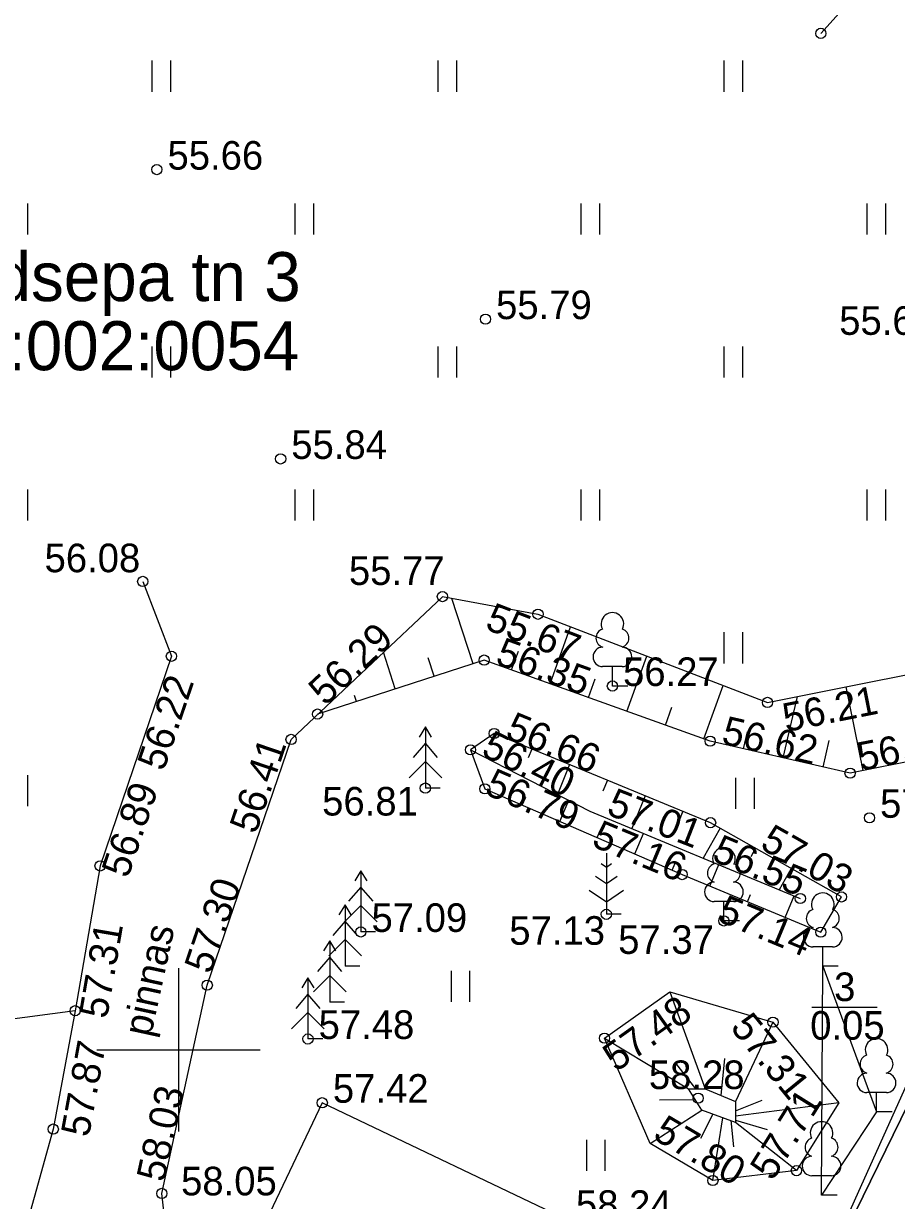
# Model space of a CAD drawing. Extents: x 640971 to 641161, y 6456707 to 6456846.
# Drawn here: x 641046.21 to 641067.58, y 6456746.31 to 6456775.13 of the extents above; entities that cross this region are included whole.
import ezdxf

# ---------------------------------------------------------------- set-up
doc = ezdxf.new("R2010")
doc.units = 0
for name, color, linetype in [('AED', 7, 'Continuous'), ('HALJASTUS', 7, 'Continuous'), ('HOONE', 7, 'Continuous'), ('KORGUS', 7, 'Continuous'), ('PIIR', 7, 'Continuous'), ('PUU', 7, 'Continuous'), ('RELJEEF', 7, 'Continuous'), ('TEE', 7, 'Continuous'), ('VORK', 7, 'Continuous')]:
    doc.layers.add(name, color=color, linetype=linetype)

msp = doc.modelspace()

# ---------------------------------------------------------------- linework, layer by layer
at = {"layer": 'AED'}
msp.add_lwpolyline([(641063.376, 6456739.24), (641067.788, 6456749.061), (641074.205, 6456762.168), (641078.019, 6456769.753), (641079.896, 6456773.292), (641086.747, 6456787.488), (641090.166, 6456794.667), (641093.266, 6456795.586), (641102.966, 6456793.166)], dxfattribs=at)
at = {"layer": 'HALJASTUS'}
for p, q in [((641049.351, 6456774.226), (641049.351, 6456773.465)), ((641049.806, 6456774.226), (641049.806, 6456773.465)), ((641056.351, 6456774.226), (641056.351, 6456773.465)), ((641056.806, 6456774.226), (641056.806, 6456773.465)), ((641063.351, 6456774.226), (641063.351, 6456773.465)), ((641063.806, 6456774.226), (641063.806, 6456773.465)), ((641046.306, 6456770.726), (641046.306, 6456769.965)), ((641052.851, 6456770.726), (641052.851, 6456769.965)), ((641053.306, 6456770.726), (641053.306, 6456769.965)), ((641059.851, 6456770.726), (641059.851, 6456769.965)), ((641060.306, 6456770.726), (641060.306, 6456769.965)), ((641066.851, 6456770.726), (641066.851, 6456769.965)), ((641067.306, 6456770.726), (641067.306, 6456769.965)), ((641049.351, 6456767.226), (641049.351, 6456766.465)), ((641049.806, 6456767.226), (641049.806, 6456766.465)), ((641056.351, 6456767.226), (641056.351, 6456766.465)), ((641056.806, 6456767.226), (641056.806, 6456766.465)), ((641063.351, 6456767.226), (641063.351, 6456766.465)), ((641063.806, 6456767.226), (641063.806, 6456766.465)), ((641046.306, 6456763.726), (641046.306, 6456762.965)), ((641052.851, 6456763.726), (641052.851, 6456762.965)), ((641053.306, 6456763.726), (641053.306, 6456762.965)), ((641059.851, 6456763.726), (641059.851, 6456762.965)), ((641060.306, 6456763.726), (641060.306, 6456762.965)), ((641066.851, 6456763.726), (641066.851, 6456762.965)), ((641067.306, 6456763.726), (641067.306, 6456762.965)), ((641063.351, 6456760.226), (641063.351, 6456759.465)), ((641063.806, 6456760.226), (641063.806, 6456759.465)), ((641046.306, 6456756.726), (641046.306, 6456755.965)), ((641063.636, 6456756.665), (641063.636, 6456755.904)), ((641064.091, 6456756.665), (641064.091, 6456755.904)), ((641056.672, 6456751.939), (641056.672, 6456751.178)), ((641057.127, 6456751.939), (641057.127, 6456751.178)), ((641059.985, 6456747.799), (641059.985, 6456747.038)), ((641060.44, 6456747.799), (641060.44, 6456747.038))]:
    msp.add_line(p, q, dxfattribs=at)
msp.add_lwpolyline([(641065.772, 6456752.047), (641067.088, 6456748.479), (641065.742, 6456746.444)], close=True, dxfattribs=at)
msp.add_lwpolyline([(641047.472, 6456750.959), (641041.429, 6456750.153), (641028.241, 6456748.351), (641025.269, 6456744.556)], dxfattribs=at)
at = {"layer": 'HOONE'}
msp.add_lwpolyline([(641051.672, 6456744.829), (641058.079, 6456741.811), (641059.874, 6456745.668), (641053.52, 6456748.705)], close=True, dxfattribs=at)
at = {"layer": 'KORGUS'}
for centre in [(641065.724, 6456774.894), (641049.472, 6456771.557), (641057.515, 6456767.896), (641052.502, 6456764.472), (641049.126, 6456761.472), (641056.462, 6456761.1), (641058.801, 6456760.668), (641049.828, 6456759.639), (641057.483, 6456759.546), (641060.623, 6456758.911), (641064.418, 6456758.509), (641053.407, 6456758.224), (641052.757, 6456757.603), (641057.727, 6456757.748), (641063.014, 6456757.559), (641057.149, 6456757.348), (641066.44, 6456756.776), (641056.044, 6456756.411), (641057.499, 6456756.392), (641063.026, 6456755.564), (641066.914, 6456755.684), (641048.082, 6456754.505), (641062.331, 6456754.293), (641065.222, 6456753.706), (641066.231, 6456753.745), (641060.474, 6456753.32), (641063.352, 6456753.158), (641054.466, 6456752.888), (641065.723, 6456752.883), (641050.705, 6456751.586), (641047.472, 6456750.959), (641064.553, 6456750.679), (641053.171, 6456750.267), (641060.428, 6456750.288), (641053.52, 6456748.705), (641062.722, 6456748.816), (641046.937, 6456748.06), (641065.127, 6456747.042), (641063.083, 6456746.802), (641049.595, 6456746.485)]:
    msp.add_circle(centre, 0.125, dxfattribs=at)
at = {"layer": 'PIIR'}
msp.add_lwpolyline([(641033.15, 6456816.15), (641090.33, 6456794.64), (641063.26, 6456739.26), (641008.51, 6456746.63)], close=True, dxfattribs=at)
msp.add_lwpolyline([(641072.81, 6456728.764), (641063.26, 6456739.26), (641090.33, 6456794.64), (641093.39, 6456795.58), (641103.092, 6456793.035)], dxfattribs=at)
at = {"layer": 'PUU'}
for p, q in [((641060.863, 6456759.386), (641060.383, 6456759.386)), ((641060.623, 6456758.911), (641060.623, 6456759.386)), ((641061.003, 6456758.911), (641060.623, 6456758.911)), ((641056.044, 6456757.911), (641055.894, 6456757.661)), ((641056.194, 6456757.661), (641056.044, 6456757.911)), ((641056.044, 6456757.911), (641056.044, 6456756.411)), ((641056.044, 6456757.511), (641055.744, 6456757.161)), ((641056.344, 6456757.161), (641056.044, 6456757.511)), ((641056.044, 6456757.061), (641055.644, 6456756.661)), ((641056.444, 6456756.661), (641056.044, 6456757.061)), ((641056.404, 6456756.411), (641056.044, 6456756.411)), ((641060.474, 6456754.82), (641060.474, 6456753.32)), ((641060.474, 6456754.47), (641060.35, 6456754.553)), ((641060.598, 6456754.553), (641060.474, 6456754.47)), ((641054.466, 6456754.388), (641054.316, 6456754.138)), ((641054.616, 6456754.138), (641054.466, 6456754.388)), ((641054.466, 6456754.388), (641054.466, 6456752.888)), ((641060.474, 6456754.07), (641060.207, 6456754.248)), ((641060.741, 6456754.248), (641060.474, 6456754.07)), ((641054.466, 6456753.988), (641054.166, 6456753.638)), ((641054.766, 6456753.638), (641054.466, 6456753.988)), ((641060.05, 6456753.909), (641060.474, 6456753.627)), ((641060.474, 6456753.627), (641060.898, 6456753.909)), ((641063.592, 6456753.633), (641063.112, 6456753.633)), ((641063.352, 6456753.158), (641063.352, 6456753.633)), ((641054.08, 6456753.553), (641053.93, 6456753.303)), ((641054.466, 6456753.538), (641054.066, 6456753.138)), ((641054.23, 6456753.303), (641054.08, 6456753.553)), ((641054.08, 6456753.553), (641054.08, 6456752.053)), ((641054.866, 6456753.138), (641054.466, 6456753.538)), ((641060.834, 6456753.32), (641060.474, 6456753.32)), ((641054.08, 6456753.153), (641053.78, 6456752.803)), ((641054.38, 6456752.803), (641054.08, 6456753.153)), ((641063.732, 6456753.158), (641063.352, 6456753.158)), ((641054.826, 6456752.888), (641054.466, 6456752.888)), ((641053.703, 6456752.672), (641053.553, 6456752.422)), ((641054.08, 6456752.703), (641053.68, 6456752.303)), ((641053.853, 6456752.422), (641053.703, 6456752.672)), ((641053.703, 6456752.672), (641053.703, 6456751.172)), ((641054.48, 6456752.303), (641054.08, 6456752.703)), ((641066.012, 6456752.522), (641065.532, 6456752.522)), ((641065.772, 6456752.047), (641065.772, 6456752.522)), ((641053.703, 6456752.272), (641053.403, 6456751.922)), ((641054.003, 6456751.922), (641053.703, 6456752.272)), ((641054.44, 6456752.053), (641054.08, 6456752.053)), ((641066.152, 6456752.047), (641065.772, 6456752.047)), ((641053.171, 6456751.767), (641053.021, 6456751.517)), ((641053.321, 6456751.517), (641053.171, 6456751.767)), ((641053.171, 6456751.767), (641053.171, 6456750.267)), ((641053.703, 6456751.822), (641053.303, 6456751.422)), ((641054.103, 6456751.422), (641053.703, 6456751.822)), ((641053.171, 6456751.367), (641052.871, 6456751.017)), ((641053.471, 6456751.017), (641053.171, 6456751.367)), ((641054.063, 6456751.172), (641053.703, 6456751.172)), ((641053.171, 6456750.917), (641052.771, 6456750.517)), ((641053.571, 6456750.517), (641053.171, 6456750.917)), ((641053.531, 6456750.267), (641053.171, 6456750.267)), ((641067.328, 6456748.954), (641066.848, 6456748.954)), ((641067.088, 6456748.479), (641067.088, 6456748.954)), ((641067.468, 6456748.479), (641067.088, 6456748.479)), ((641065.982, 6456746.919), (641065.502, 6456746.919)), ((641065.742, 6456746.444), (641065.742, 6456746.919)), ((641066.122, 6456746.444), (641065.742, 6456746.444))]:
    msp.add_line(p, q, dxfattribs=at)
msp.add_lwpolyline([(641065.502, 6456751.049), (641067.106, 6456751.049)], dxfattribs=at)
for centre, radius, start, end in [((641060.623, 6456760.431), 0.277, 332.5799, 207.4201), ((641060.453, 6456760.084), 0.233, 109.0217, 253.1415), ((641060.793, 6456760.084), 0.233, 286.8508, 70.9859), ((641060.386, 6456759.623), 0.238, 90.0016, 269.3953), ((641060.86, 6456759.623), 0.238, 270.6047, 89.9984), ((641063.352, 6456754.678), 0.277, 332.5799, 207.4201), ((641063.182, 6456754.331), 0.233, 109.0217, 253.1415), ((641063.522, 6456754.331), 0.233, 286.8508, 70.9859), ((641063.115, 6456753.87), 0.238, 90.0016, 269.3953), ((641063.589, 6456753.87), 0.238, 270.6047, 89.9984), ((641065.772, 6456753.567), 0.277, 332.5799, 207.4201), ((641065.602, 6456753.22), 0.233, 109.0217, 253.1415), ((641065.942, 6456753.22), 0.233, 286.8508, 70.9859), ((641065.535, 6456752.759), 0.238, 90.0016, 269.3953), ((641066.009, 6456752.759), 0.238, 270.6047, 89.9984), ((641067.088, 6456749.999), 0.277, 332.5799, 207.4201), ((641066.918, 6456749.652), 0.233, 109.0217, 253.1415), ((641067.258, 6456749.652), 0.233, 286.8508, 70.9859), ((641066.851, 6456749.191), 0.238, 90.0016, 269.3953), ((641067.325, 6456749.191), 0.238, 270.6047, 89.9984), ((641065.742, 6456747.964), 0.277, 332.5799, 207.4201), ((641065.572, 6456747.617), 0.233, 109.0217, 253.1415), ((641065.912, 6456747.617), 0.233, 286.8508, 70.9859), ((641065.505, 6456747.156), 0.238, 90.0016, 269.3953), ((641065.979, 6456747.156), 0.238, 270.6047, 89.9984)]:
    msp.add_arc(centre, radius, start, end, dxfattribs=at)
at = {"layer": 'RELJEEF'}
for p, q in [((641057.212, 6456759.458), (641056.693, 6456761.057)), ((641059.097, 6456758.966), (641059.598, 6456760.362)), ((641055.309, 6456758.841), (641055.018, 6456759.74)), ((641058.156, 6456759.304), (641058.322, 6456759.768)), ((641056.261, 6456759.15), (641056.115, 6456759.599)), ((641060.979, 6456758.29), (641061.466, 6456759.644)), ((641060.038, 6456758.628), (641060.203, 6456759.086)), ((641062.861, 6456757.614), (641063.333, 6456758.926)), ((641066.757, 6456756.839), (641066.348, 6456758.894)), ((641054.358, 6456758.533), (641054.31, 6456758.682)), ((641064.806, 6456757.15), (641065.15, 6456758.655)), ((641053.407, 6456758.224), (641053.407, 6456758.224)), ((641061.92, 6456757.952), (641062.08, 6456758.396)), ((641063.831, 6456757.372), (641063.926, 6456757.79)), ((641058.652, 6456757.367), (641058.562, 6456757.15)), ((641065.781, 6456756.927), (641065.929, 6456757.574)), ((641059.576, 6456756.986), (641059.276, 6456756.257)), ((641060.501, 6456756.605), (641060.391, 6456756.339)), ((641061.425, 6456756.224), (641061.095, 6456755.423)), ((641058.416, 6456755.994), (641058.5, 6456756.186)), ((641059.333, 6456755.595), (641059.558, 6456756.112)), ((641062.35, 6456755.843), (641062.239, 6456755.575)), ((641060.251, 6456755.197), (641060.321, 6456755.36)), ((641063.26, 6456755.431), (641062.842, 6456754.696)), ((641061.168, 6456754.798), (641061.386, 6456755.302)), ((641064.129, 6456754.938), (641064.01, 6456754.728)), ((641062.085, 6456754.4), (641062.16, 6456754.572)), ((641063.007, 6456754.012), (641063.225, 6456754.537)), ((641064.999, 6456754.444), (641064.703, 6456753.922)), ((641065.869, 6456753.951), (641065.869, 6456753.951)), ((641063.93, 6456753.628), (641064.003, 6456753.803)), ((641064.854, 6456753.244), (641065.071, 6456753.769)), ((641062.025, 6456751.425), (641062.896, 6456749.044)), ((641064.553, 6456750.679), (641063.633, 6456748.739)), ((641060.428, 6456750.288), (641062.486, 6456749.044)), ((641062.663, 6456749.044), (641062.174, 6456749.676)), ((641063.285, 6456748.883), (641063.372, 6456749.79)), ((641062.651, 6456748.777), (641061.774, 6456748.77)), ((641063.636, 6456748.506), (641064.287, 6456748.772)), ((641061.547, 6456747.708), (641062.809, 6456748.522)), ((641063.079, 6456748.424), (641062.775, 6456747.833)), ((641066.165, 6456748.703), (641063.637, 6456748.38)), ((641063.083, 6456746.802), (641063.329, 6456748.334)), ((641063.518, 6456748.267), (641063.587, 6456747.626)), ((641063.638, 6456748.28), (641064.412, 6456748.05)), ((641065.127, 6456747.042), (641063.639, 6456748.223))]:
    msp.add_line(p, q, dxfattribs=at)
for points in [[(641076.219, 6456768.544), (641075.063, 6456766.303), (641073.376, 6456762.422), (641071.689, 6456759.291), (641070.049, 6456757.495), (641066.44, 6456756.776), (641063.014, 6456757.559), (641057.483, 6456759.546), (641053.407, 6456758.224)], [(641056.462, 6456761.1), (641058.801, 6456760.668), (641064.418, 6456758.509), (641070.18, 6456759.657), (641073.404, 6456765.049), (641074.527, 6456767.606), (641076.219, 6456768.544)], [(641066.231, 6456753.745), (641063.026, 6456755.564), (641057.727, 6456757.748), (641057.149, 6456757.348)], [(641057.149, 6456757.348), (641060.073, 6456755.848), (641065.222, 6456753.706)], [(641057.149, 6456757.348), (641057.499, 6456756.392), (641062.331, 6456754.293), (641065.723, 6456752.883), (641066.231, 6456753.745)], [(641060.428, 6456750.288), (641062.025, 6456751.425), (641064.553, 6456750.679), (641066.165, 6456748.703)], [(641066.165, 6456748.703), (641065.127, 6456747.042), (641063.083, 6456746.802), (641061.547, 6456747.708), (641060.428, 6456750.288)], [(641062.486, 6456749.044), (641062.896, 6456749.044), (641063.633, 6456748.739), (641063.639, 6456748.223)], [(641063.639, 6456748.223), (641062.809, 6456748.522), (641062.486, 6456749.044)]]:
    msp.add_lwpolyline(points, dxfattribs=at)
at = {"layer": 'TEE'}
for points in [[(641088.255, 6456795.334), (641086.32, 6456793.801), (641083.581, 6456790.989), (641076.845, 6456785.712), (641071.763, 6456781.603), (641065.724, 6456774.894)], [(641049.126, 6456761.472), (641049.828, 6456759.639), (641048.082, 6456754.505), (641047.472, 6456750.959), (641046.937, 6456748.06), (641045.492, 6456742.889), (641042.699, 6456740.464), (641032.786, 6456739.664), (641023.985, 6456739.411), (641016.089, 6456739.874), (641007.045, 6456741.099), (640994.492, 6456743.276)], [(641072.96, 6456727.38), (641070.889, 6456729.372), (641063.37, 6456735.3), (641061.38, 6456736.51), (641059.06, 6456737.405), (641053.114, 6456739.512), (641051.169, 6456740.622), (641050.1, 6456742.036), (641049.595, 6456746.485), (641050.705, 6456751.586), (641052.757, 6456757.603), (641056.462, 6456761.095)]]:
    msp.add_lwpolyline(points, dxfattribs=at)
at = {"layer": 'VORK'}
for p, q in [((641050, 6456752), (641050, 6456748)), ((641048, 6456750), (641052, 6456750))]:
    msp.add_line(p, q, dxfattribs=at)

# ---------------------------------------------------------------- texts
at = {"layer": 'KORGUS'}
for s, p in [(' 55.66', (641049.472, 6456771.557)), (' 55.79', (641057.515, 6456767.896)), (' 55.68', (641065.914, 6456767.511)), (' 55.84', (641052.502, 6456764.472)), (' 56.08', (641046.463, 6456761.697)), (' 55.77', (641053.913, 6456761.386)), (' 56.27', (641060.623, 6456758.911)), (' 56.81', (641053.258, 6456755.739)), (' 57.04', (641066.914, 6456755.684)), (' 57.09', (641054.466, 6456752.888)), (' 57.13', (641057.838, 6456752.574)), (' 57.37', (641060.504, 6456752.35)), (' 57.48', (641053.171, 6456750.267)), (' 58.28', (641061.255, 6456749.04)), (' 57.42', (641053.52, 6456748.705)), (' 58.05', (641049.805, 6456746.437)), (' 58.24', (641059.47, 6456745.861))]:
    msp.add_text(s, height=0.7, dxfattribs=at).set_placement(p)
for s, rotation, p in [(' 55.67', 338.9748, (641057.234, 6456760.407)), (' 56.29', 43.3048, (641053.407, 6456758.224)), (' 56.35', 340.2393, (641057.483, 6456759.546)), (' 56.22', 71.2176, (641049.554, 6456756.555)), (' 56.21', 11.2679, (641064.613, 6456757.731)), (' 56.66', 337.6008, (641057.727, 6456757.748)), (' 56.62', 347.1264, (641063.014, 6456757.559)), (' 56.93', 11.2672, (641066.44, 6456756.776)), (' 56.40', 332.8424, (641057.149, 6456757.348)), (' 56.41', 71.1689, (641051.812, 6456755.016)), (' 56.79', 336.5201, (641057.225, 6456756.38)), (' 56.89', 71.2176, (641048.679, 6456753.933)), (' 57.01', 338.7332, (641060.205, 6456755.872)), (' 57.16', 337.4281, (641059.844, 6456755.101)), (' 57.03', 330.4229, (641063.98, 6456755.076)), (' 56.55', 337.4125, (641062.786, 6456754.747)), (' 57.30', 71.1689, (641050.705, 6456751.586)), (' 57.14', 337.4281, (641062.912, 6456753.269)), (' 57.31', 80.2392, (641048.206, 6456750.486)), (' 57.48', 35.4493, (641060.503, 6456749.293)), (' 57.31', 309.2072, (641063.322, 6456750.741)), (' 57.87', 79.5439, (641047.758, 6456747.587)), (' 58.03', 77.7236, (641049.595, 6456746.485)), (' 57.71', 57.9977, (641064.406, 6456746.545)), (' 57.80', 329.466, (641061.36, 6456747.969))]:
    msp.add_text(s, height=0.7, rotation=rotation, dxfattribs=at).set_placement(p)
at = {"layer": 'PIIR'}
for s, p in [('H. Raudsepa tn 3', (641040.505, 6456768.337)), ('17001:002:0054', (641041.356, 6456766.645))]:
    msp.add_text(s, height=1.2, dxfattribs=at).set_placement(p)
at = {"layer": 'PUU'}
for s, p in [('3', (641066.049, 6456751.195)), ('0.05', (641065.464, 6456750.25))]:
    msp.add_text(s, height=0.7, dxfattribs=at).set_placement(p)
at = {"layer": 'TEE'}
msp.add_text('pinnas', height=0.7, rotation=77.7236, dxfattribs=at).set_placement((641049.323, 6456750.293))

doc.saveas('drawing.dxf')
